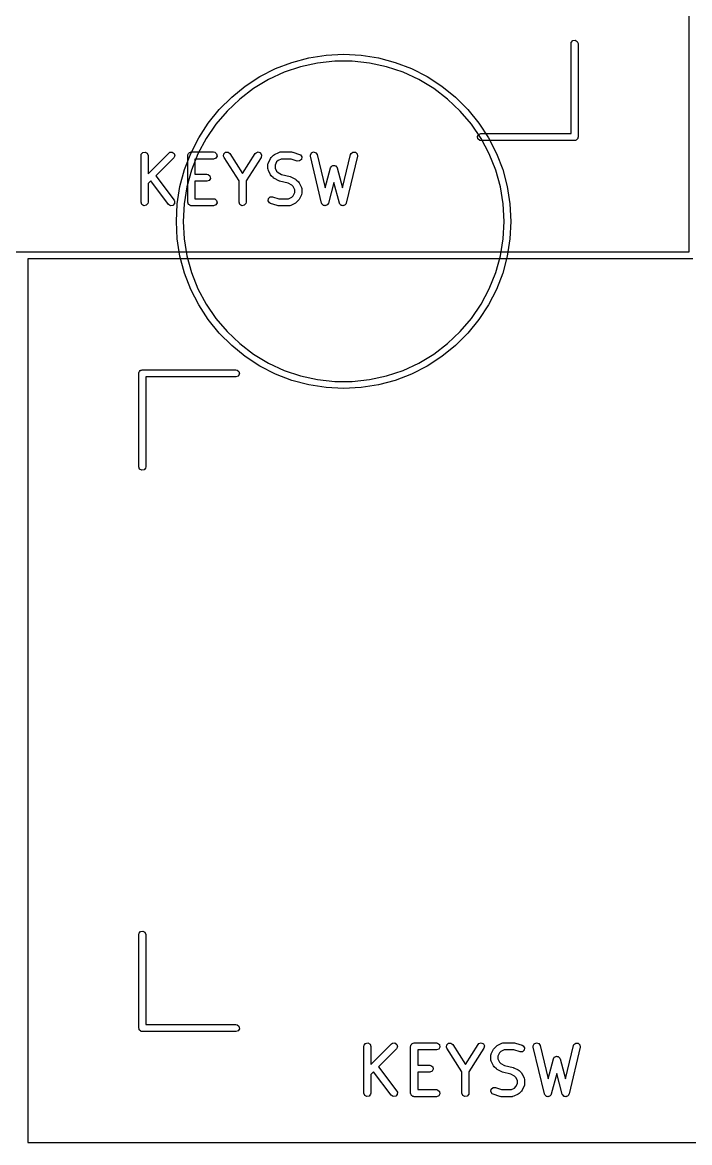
# Model space of a CAD drawing. Extents: x 382 to 810, y -162 to 0.
# Drawn here: x 591.31 to 605.56, y -121.3 to -97.35 of the extents above; entities that cross this region are included whole.
import ezdxf

# ---------------------------------------------------------------- set-up
doc = ezdxf.new("R2010")
doc.units = 0
doc.layers.add('BLACK', color=7, linetype='CONTINUOUS')

msp = doc.modelspace()

# ---------------------------------------------------------------- linework, layer by layer
at = {"layer": 'BLACK', "linetype": 'CONTINUOUS'}
for p, q in [((605.555, -102.249), (605.555, -83.3495)), ((603.068, -97.7345), (603.119, -97.7256)), ((603.119, -97.7256), (603.163, -97.7513)), ((603.03, -97.7995), (603.035, -97.7738)), ((603.03, -99.7245), (603.03, -97.7995)), ((603.035, -97.7738), (603.068, -97.7345)), ((603.163, -97.7513), (603.18, -97.7995)), ((603.18, -97.7995), (603.18, -99.7995)), ((596.716, -98.3341), (597.065, -98.2)), ((597.065, -98.2), (597.427, -98.1031)), ((597.427, -98.1031), (597.796, -98.0446)), ((597.984, -98.175), (597.615, -98.2152)), ((597.796, -98.0446), (598.17, -98.025)), ((598.356, -98.175), (597.984, -98.175)), ((598.17, -98.025), (598.544, -98.0446)), ((598.725, -98.2152), (598.356, -98.175)), ((598.544, -98.0446), (598.913, -98.1031)), ((598.913, -98.1031), (599.275, -98.2)), ((599.275, -98.2), (599.624, -98.3341)), ((596.382, -98.504), (596.716, -98.3341)), ((596.9, -98.4136), (596.563, -98.5695)), ((597.252, -98.295), (596.9, -98.4136)), ((597.615, -98.2152), (597.252, -98.295)), ((599.088, -98.295), (598.725, -98.2152)), ((599.44, -98.4136), (599.088, -98.295)), ((599.777, -98.5695), (599.44, -98.4136)), ((599.624, -98.3341), (599.957, -98.504)), ((596.069, -98.7078), (596.382, -98.504)), ((596.563, -98.5695), (596.245, -98.761)), ((600.095, -98.761), (599.777, -98.5695)), ((599.957, -98.504), (600.271, -98.7078)), ((595.778, -98.9433), (596.069, -98.7078)), ((596.245, -98.761), (595.949, -98.9858)), ((600.391, -98.9858), (600.095, -98.761)), ((600.271, -98.7078), (600.562, -98.9433)), ((595.513, -99.2079), (595.778, -98.9433)), ((595.949, -98.9858), (595.68, -99.2412)), ((600.66, -99.2412), (600.391, -98.9858)), ((600.562, -98.9433), (600.827, -99.2079)), ((595.278, -99.4987), (595.513, -99.2079)), ((595.68, -99.2412), (595.439, -99.5242)), ((600.901, -99.5242), (600.66, -99.2412)), ((600.827, -99.2079), (601.062, -99.4987)), ((595.074, -99.8125), (595.278, -99.4987)), ((595.439, -99.5242), (595.231, -99.8316)), ((601.109, -99.8316), (600.901, -99.5242)), ((601.062, -99.4987), (601.266, -99.8125)), ((594.904, -100.146), (595.074, -99.8125)), ((595.231, -99.8316), (595.057, -100.16)), ((601.032, -99.7865), (601.057, -99.742)), ((601.041, -99.837), (601.032, -99.7865)), ((601.08, -99.87), (601.041, -99.837)), ((601.057, -99.742), (601.105, -99.7245)), ((601.105, -99.8745), (601.08, -99.87)), ((601.105, -99.7245), (603.03, -99.7245)), ((603.105, -99.8745), (601.105, -99.8745)), ((601.283, -100.16), (601.109, -99.8316)), ((601.266, -99.8125), (601.436, -100.146)), ((603.124, -99.8678), (603.105, -99.8745)), ((603.143, -99.8644), (603.124, -99.8678)), ((603.147, -99.8593), (603.143, -99.8644)), ((603.154, -99.8569), (603.147, -99.8593)), ((603.163, -99.8401), (603.154, -99.8569)), ((603.176, -99.8251), (603.163, -99.8401)), ((603.178, -99.8154), (603.176, -99.8251)), ((603.179, -99.8125), (603.178, -99.8154)), ((603.18, -99.7995), (603.179, -99.8092)), ((603.179, -99.8092), (603.179, -99.8125)), ((593.878, -100.127), (593.928, -100.118)), ((593.928, -100.118), (593.972, -100.144)), ((594.455, -100.124), (594.506, -100.119)), ((594.506, -100.119), (594.548, -100.149)), ((594.878, -100.127), (594.897, -100.123)), ((594.897, -100.123), (594.915, -100.117)), ((594.915, -100.117), (595.391, -100.117)), ((595.391, -100.117), (595.417, -100.121)), ((595.417, -100.121), (595.456, -100.154)), ((595.61, -100.157), (595.648, -100.123)), ((595.648, -100.123), (595.7, -100.12)), ((595.7, -100.12), (595.74, -100.152)), ((596.298, -100.132), (596.347, -100.117)), ((596.347, -100.117), (596.394, -100.136)), ((596.786, -100.125), (596.811, -100.117)), ((596.811, -100.117), (596.816, -100.118)), ((596.816, -100.118), (596.82, -100.117)), ((596.82, -100.117), (597.058, -100.117)), ((597.058, -100.117), (597.08, -100.121)), ((597.08, -100.121), (597.082, -100.121)), ((597.082, -100.121), (597.224, -100.168)), ((597.483, -100.137), (597.53, -100.117)), ((597.53, -100.117), (597.579, -100.132)), ((598.329, -100.151), (598.37, -100.12)), ((598.37, -100.12), (598.421, -100.123)), ((598.421, -100.123), (598.458, -100.158)), ((593.84, -100.192), (593.845, -100.166)), ((593.84, -101.192), (593.84, -100.192)), ((593.845, -100.166), (593.878, -100.127)), ((593.972, -100.144), (593.99, -100.192)), ((593.99, -100.582), (594.433, -100.139)), ((593.99, -100.192), (593.99, -100.582)), ((594.539, -100.245), (594.157, -100.627)), ((594.433, -100.139), (594.455, -100.124)), ((594.561, -100.198), (594.539, -100.245)), ((594.548, -100.149), (594.561, -100.198)), ((594.77, -100.495), (594.904, -100.146)), ((594.84, -100.192), (594.842, -100.182)), ((594.84, -101.192), (594.84, -100.192)), ((594.841, -100.179), (594.843, -100.176)), ((594.842, -100.182), (594.841, -100.179)), ((594.843, -100.176), (594.845, -100.166)), ((594.845, -100.166), (594.857, -100.151)), ((594.857, -100.151), (594.867, -100.134)), ((594.867, -100.134), (594.873, -100.132)), ((594.873, -100.132), (594.878, -100.127)), ((595.057, -100.16), (594.92, -100.505)), ((595.391, -100.267), (594.99, -100.267)), ((594.99, -100.267), (594.99, -100.593)), ((595.439, -100.249), (595.391, -100.267)), ((595.465, -100.205), (595.439, -100.249)), ((595.456, -100.154), (595.465, -100.205)), ((595.604, -100.208), (595.61, -100.157)), ((595.614, -100.232), (595.604, -100.208)), ((595.935, -100.737), (595.614, -100.232)), ((595.74, -100.152), (596.01, -100.576)), ((596.01, -100.576), (596.28, -100.152)), ((596.407, -100.232), (596.085, -100.737)), ((596.28, -100.152), (596.298, -100.132)), ((596.394, -100.136), (596.418, -100.182)), ((596.418, -100.182), (596.407, -100.232)), ((596.554, -100.382), (596.559, -100.357)), ((596.559, -100.357), (596.562, -100.353)), ((596.562, -100.349), (596.61, -100.254)), ((596.562, -100.353), (596.562, -100.349)), ((596.61, -100.254), (596.623, -100.235)), ((596.623, -100.235), (596.624, -100.234)), ((596.624, -100.234), (596.672, -100.186)), ((596.672, -100.186), (596.69, -100.174)), ((596.69, -100.174), (596.691, -100.172)), ((596.691, -100.172), (596.786, -100.125)), ((596.739, -100.331), (596.704, -100.4)), ((596.769, -100.301), (596.739, -100.331)), ((596.837, -100.267), (596.769, -100.301)), ((597.046, -100.267), (596.837, -100.267)), ((597.177, -100.311), (597.046, -100.267)), ((597.228, -100.309), (597.177, -100.311)), ((597.224, -100.168), (597.247, -100.181)), ((597.267, -100.275), (597.228, -100.309)), ((597.247, -100.181), (597.274, -100.224)), ((597.274, -100.224), (597.267, -100.275)), ((597.46, -100.183), (597.483, -100.137)), ((597.461, -100.209), (597.46, -100.183)), ((597.699, -101.209), (597.461, -100.209)), ((597.579, -100.132), (597.607, -100.174)), ((597.607, -100.174), (597.776, -100.885)), ((598.149, -100.885), (598.318, -100.174)), ((598.464, -100.209), (598.226, -101.209)), ((598.318, -100.174), (598.329, -100.151)), ((598.458, -100.158), (598.464, -100.209)), ((601.42, -100.505), (601.283, -100.16)), ((601.436, -100.146), (601.57, -100.495)), ((594.673, -100.857), (594.77, -100.495)), ((594.92, -100.505), (594.82, -100.863)), ((594.99, -100.593), (595.248, -100.593)), ((595.248, -100.593), (595.274, -100.598)), ((595.274, -100.598), (595.313, -100.63)), ((596.554, -100.478), (596.554, -100.382)), ((596.556, -100.482), (596.554, -100.478)), ((596.555, -100.486), (596.556, -100.482)), ((596.562, -100.511), (596.555, -100.486)), ((596.61, -100.606), (596.562, -100.511)), ((596.704, -100.4), (596.704, -100.46)), ((596.704, -100.46), (596.739, -100.528)), ((596.739, -100.528), (596.769, -100.559)), ((596.769, -100.559), (596.846, -100.597)), ((596.846, -100.597), (597.028, -100.643)), ((597.776, -100.885), (597.89, -100.458)), ((597.89, -100.458), (597.901, -100.435)), ((597.901, -100.435), (597.907, -100.431)), ((597.907, -100.431), (597.91, -100.424)), ((597.91, -100.424), (597.927, -100.416)), ((597.927, -100.416), (597.943, -100.405)), ((597.943, -100.405), (597.95, -100.406)), ((597.95, -100.406), (597.956, -100.403)), ((597.956, -100.403), (597.975, -100.408)), ((597.975, -100.408), (597.994, -100.41)), ((597.994, -100.41), (597.999, -100.414)), ((597.999, -100.414), (598.006, -100.416)), ((598.006, -100.416), (598.017, -100.432)), ((598.017, -100.432), (598.031, -100.446)), ((598.031, -100.446), (598.031, -100.453)), ((598.031, -100.453), (598.035, -100.458)), ((598.035, -100.458), (598.149, -100.885)), ((601.52, -100.863), (601.42, -100.505)), ((601.57, -100.495), (601.667, -100.857)), ((594.05, -100.735), (593.99, -100.794)), ((593.99, -100.794), (593.99, -101.192)), ((594.426, -101.237), (594.05, -100.735)), ((594.157, -100.627), (594.546, -101.147)), ((595.248, -100.743), (594.99, -100.743)), ((594.99, -100.743), (594.99, -101.117)), ((595.297, -100.725), (595.248, -100.743)), ((595.322, -100.681), (595.297, -100.725)), ((595.313, -100.63), (595.322, -100.681)), ((595.935, -101.192), (595.935, -100.737)), ((596.085, -100.737), (596.085, -101.192)), ((596.611, -100.607), (596.61, -100.606)), ((596.624, -100.626), (596.611, -100.607)), ((596.672, -100.673), (596.624, -100.626)), ((596.673, -100.674), (596.672, -100.673)), ((596.691, -100.687), (596.673, -100.674)), ((596.786, -100.735), (596.691, -100.687)), ((596.79, -100.735), (596.786, -100.735)), ((596.802, -100.741), (596.79, -100.735)), ((596.984, -100.786), (596.802, -100.741)), ((597.061, -100.825), (596.984, -100.786)), ((597.028, -100.643), (597.04, -100.648)), ((597.04, -100.648), (597.044, -100.649)), ((597.044, -100.649), (597.139, -100.696)), ((597.091, -100.855), (597.061, -100.825)), ((597.139, -100.696), (597.157, -100.71)), ((597.157, -100.71), (597.159, -100.71)), ((597.159, -100.71), (597.206, -100.758)), ((597.206, -100.758), (597.219, -100.776)), ((597.219, -100.776), (597.22, -100.777)), ((597.22, -100.777), (597.268, -100.873)), ((597.963, -100.769), (597.845, -101.211)), ((598.081, -101.211), (597.963, -100.769)), ((594.615, -101.226), (594.673, -100.857)), ((594.82, -100.863), (594.76, -101.229)), ((596.563, -101.108), (596.602, -101.074)), ((596.602, -101.074), (596.653, -101.073)), ((596.653, -101.073), (596.784, -101.117)), ((597.061, -101.083), (597.091, -101.052)), ((597.126, -100.924), (597.091, -100.855)), ((597.091, -101.052), (597.126, -100.984)), ((597.126, -100.984), (597.126, -100.924)), ((597.268, -101.035), (597.22, -101.13)), ((597.268, -100.873), (597.275, -100.898)), ((597.271, -101.027), (597.268, -101.03)), ((597.268, -101.03), (597.268, -101.035)), ((597.276, -101.001), (597.271, -101.027)), ((597.275, -100.898), (597.274, -100.902)), ((597.274, -100.902), (597.276, -100.906)), ((597.276, -100.906), (597.276, -101.001)), ((601.58, -101.229), (601.52, -100.863)), ((601.667, -100.857), (601.725, -101.226)), ((593.858, -101.24), (593.84, -101.192)), ((593.902, -101.266), (593.858, -101.24)), ((593.953, -101.257), (593.902, -101.266)), ((593.985, -101.217), (593.953, -101.257)), ((593.99, -101.192), (593.985, -101.217)), ((594.469, -101.265), (594.426, -101.237)), ((594.52, -101.259), (594.469, -101.265)), ((594.555, -101.221), (594.52, -101.259)), ((594.546, -101.147), (594.558, -101.17)), ((594.558, -101.17), (594.555, -101.221)), ((594.595, -101.6), (594.615, -101.226)), ((594.76, -101.229), (594.74, -101.6)), ((594.847, -101.21), (594.84, -101.192)), ((594.85, -101.229), (594.847, -101.21)), ((594.855, -101.234), (594.85, -101.229)), ((594.858, -101.24), (594.855, -101.234)), ((594.874, -101.25), (594.858, -101.24)), ((594.889, -101.262), (594.874, -101.25)), ((594.899, -101.264), (594.889, -101.262)), ((594.902, -101.266), (594.899, -101.264)), ((594.905, -101.265), (594.902, -101.266)), ((594.915, -101.267), (594.905, -101.265)), ((595.391, -101.267), (594.915, -101.267)), ((594.99, -101.117), (595.391, -101.117)), ((595.391, -101.117), (595.417, -101.121)), ((595.439, -101.249), (595.391, -101.267)), ((595.417, -101.121), (595.456, -101.154)), ((595.465, -101.205), (595.439, -101.249)), ((595.456, -101.154), (595.465, -101.205)), ((595.953, -101.24), (595.935, -101.192)), ((595.997, -101.266), (595.953, -101.24)), ((596.048, -101.257), (595.997, -101.266)), ((596.081, -101.217), (596.048, -101.257)), ((596.085, -101.192), (596.081, -101.217)), ((596.556, -101.159), (596.563, -101.108)), ((596.583, -101.203), (596.556, -101.159)), ((596.606, -101.215), (596.583, -101.203)), ((596.748, -101.263), (596.606, -101.215)), ((596.75, -101.263), (596.748, -101.263)), ((596.772, -101.267), (596.75, -101.263)), ((597.01, -101.267), (596.772, -101.267)), ((596.784, -101.117), (596.993, -101.117)), ((596.993, -101.117), (597.061, -101.083)), ((597.014, -101.265), (597.01, -101.267)), ((597.019, -101.266), (597.014, -101.265)), ((597.044, -101.259), (597.019, -101.266)), ((597.139, -101.211), (597.044, -101.259)), ((597.14, -101.21), (597.139, -101.211)), ((597.159, -101.197), (597.14, -101.21)), ((597.206, -101.15), (597.159, -101.197)), ((597.207, -101.148), (597.206, -101.15)), ((597.22, -101.13), (597.207, -101.148)), ((597.704, -101.216), (597.699, -101.209)), ((597.704, -101.224), (597.704, -101.216)), ((597.717, -101.237), (597.704, -101.224)), ((597.727, -101.252), (597.717, -101.237)), ((597.735, -101.254), (597.727, -101.252)), ((597.741, -101.26), (597.735, -101.254)), ((597.759, -101.261), (597.741, -101.26)), ((597.777, -101.267), (597.759, -101.261)), ((597.784, -101.264), (597.777, -101.267)), ((597.792, -101.264), (597.784, -101.264)), ((597.807, -101.254), (597.792, -101.264)), ((597.824, -101.246), (597.807, -101.254)), ((597.827, -101.239), (597.824, -101.246)), ((597.834, -101.235), (597.827, -101.239)), ((597.845, -101.211), (597.834, -101.235)), ((598.085, -101.218), (598.081, -101.211)), ((598.086, -101.225), (598.085, -101.218)), ((598.099, -101.238), (598.086, -101.225)), ((598.11, -101.253), (598.099, -101.238)), ((598.118, -101.255), (598.11, -101.253)), ((598.123, -101.261), (598.118, -101.255)), ((598.142, -101.262), (598.123, -101.261)), ((598.16, -101.267), (598.142, -101.262)), ((598.167, -101.263), (598.16, -101.267)), ((598.175, -101.264), (598.167, -101.263)), ((598.189, -101.253), (598.175, -101.264)), ((598.206, -101.245), (598.189, -101.253)), ((598.209, -101.238), (598.206, -101.245)), ((598.216, -101.233), (598.209, -101.238)), ((598.226, -101.209), (598.216, -101.233)), ((601.6, -101.6), (601.58, -101.229)), ((601.725, -101.226), (601.745, -101.6)), ((594.615, -101.974), (594.595, -101.6)), ((594.74, -101.6), (594.76, -101.971)), ((601.58, -101.971), (601.6, -101.6)), ((601.745, -101.6), (601.725, -101.974)), ((594.673, -102.343), (594.615, -101.974)), ((594.76, -101.971), (594.82, -102.337)), ((601.52, -102.337), (601.58, -101.971)), ((601.725, -101.974), (601.667, -102.343)), ((586.655, -102.249), (591.343, -102.249)), ((591.343, -102.249), (605.555, -102.249)), ((591.418, -102.399), (591.418, -121.299)), ((605.63, -102.399), (591.418, -102.399)), ((594.77, -102.705), (594.673, -102.343)), ((594.82, -102.337), (594.92, -102.695)), ((601.42, -102.695), (601.52, -102.337)), ((601.667, -102.343), (601.57, -102.705)), ((594.904, -103.054), (594.77, -102.705)), ((594.92, -102.695), (595.057, -103.04)), ((601.283, -103.04), (601.42, -102.695)), ((601.57, -102.705), (601.436, -103.054)), ((595.074, -103.387), (594.904, -103.054)), ((595.057, -103.04), (595.231, -103.368)), ((601.109, -103.368), (601.283, -103.04)), ((601.436, -103.054), (601.266, -103.387)), ((595.278, -103.701), (595.074, -103.387)), ((595.231, -103.368), (595.439, -103.676)), ((600.901, -103.676), (601.109, -103.368)), ((601.266, -103.387), (601.062, -103.701)), ((595.513, -103.992), (595.278, -103.701)), ((595.439, -103.676), (595.68, -103.959)), ((600.66, -103.959), (600.901, -103.676)), ((601.062, -103.701), (600.827, -103.992)), ((595.778, -104.257), (595.513, -103.992)), ((595.68, -103.959), (595.949, -104.214)), ((600.391, -104.214), (600.66, -103.959)), ((600.827, -103.992), (600.562, -104.257)), ((596.069, -104.492), (595.778, -104.257)), ((595.949, -104.214), (596.245, -104.439)), ((600.095, -104.439), (600.391, -104.214)), ((600.562, -104.257), (600.271, -104.492)), ((596.382, -104.696), (596.069, -104.492)), ((596.245, -104.439), (596.563, -104.63)), ((596.563, -104.63), (596.9, -104.786)), ((599.44, -104.786), (599.777, -104.63)), ((599.777, -104.63), (600.095, -104.439)), ((600.271, -104.492), (599.957, -104.696)), ((593.793, -104.849), (593.795, -104.84)), ((593.793, -106.849), (593.793, -104.849)), ((593.794, -104.836), (593.796, -104.834)), ((593.795, -104.84), (593.794, -104.836)), ((593.796, -104.834), (593.798, -104.824)), ((593.798, -104.824), (593.81, -104.809)), ((593.81, -104.809), (593.82, -104.792)), ((593.82, -104.792), (593.826, -104.79)), ((593.826, -104.79), (593.83, -104.785)), ((593.83, -104.785), (593.85, -104.781)), ((593.85, -104.781), (593.868, -104.774)), ((593.868, -104.774), (595.868, -104.774)), ((595.868, -104.774), (595.894, -104.779)), ((595.916, -104.907), (595.868, -104.924)), ((595.894, -104.779), (595.933, -104.812)), ((595.942, -104.863), (595.916, -104.907)), ((595.933, -104.812), (595.942, -104.863)), ((596.716, -104.866), (596.382, -104.696)), ((597.065, -105), (596.716, -104.866)), ((596.9, -104.786), (597.252, -104.905)), ((597.252, -104.905), (597.615, -104.985)), ((598.725, -104.985), (599.088, -104.905)), ((599.088, -104.905), (599.44, -104.786)), ((599.624, -104.866), (599.275, -105)), ((599.957, -104.696), (599.624, -104.866)), ((595.868, -104.924), (593.943, -104.924)), ((593.943, -104.924), (593.943, -106.849)), ((597.427, -105.097), (597.065, -105)), ((597.796, -105.155), (597.427, -105.097)), ((597.615, -104.985), (597.984, -105.025)), ((597.984, -105.025), (598.356, -105.025)), ((598.356, -105.025), (598.725, -104.985)), ((598.913, -105.097), (598.544, -105.155)), ((599.275, -105), (598.913, -105.097)), ((598.17, -105.175), (597.796, -105.155)), ((598.544, -105.155), (598.17, -105.175)), ((593.811, -106.898), (593.793, -106.849)), ((593.855, -106.923), (593.811, -106.898)), ((593.905, -106.914), (593.855, -106.923)), ((593.938, -106.875), (593.905, -106.914)), ((593.943, -106.849), (593.938, -106.875)), ((593.793, -116.849), (593.798, -116.824)), ((593.793, -118.849), (593.793, -116.849)), ((593.798, -116.824), (593.83, -116.785)), ((593.83, -116.785), (593.881, -116.776)), ((593.881, -116.776), (593.925, -116.801)), ((593.925, -116.801), (593.943, -116.849)), ((593.943, -116.849), (593.943, -118.774)), ((593.943, -118.774), (595.868, -118.774)), ((595.868, -118.774), (595.894, -118.779)), ((595.894, -118.779), (595.933, -118.812)), ((593.8, -118.868), (593.793, -118.849)), ((593.803, -118.887), (593.8, -118.868)), ((593.808, -118.891), (593.803, -118.887)), ((593.811, -118.898), (593.808, -118.891)), ((593.827, -118.907), (593.811, -118.898)), ((593.842, -118.92), (593.827, -118.907)), ((593.852, -118.922), (593.842, -118.92)), ((593.855, -118.923), (593.852, -118.922)), ((593.858, -118.923), (593.855, -118.923)), ((593.868, -118.924), (593.858, -118.923)), ((595.868, -118.924), (593.868, -118.924)), ((595.916, -118.907), (595.868, -118.924)), ((595.942, -118.863), (595.916, -118.907)), ((595.933, -118.812), (595.942, -118.863)), ((598.603, -119.242), (598.607, -119.216)), ((598.603, -120.242), (598.603, -119.242)), ((598.607, -119.216), (598.64, -119.177)), ((598.64, -119.177), (598.691, -119.168)), ((598.691, -119.168), (598.735, -119.194)), ((598.735, -119.194), (598.753, -119.242)), ((598.753, -119.632), (599.196, -119.189)), ((598.753, -119.242), (598.753, -119.632)), ((599.196, -119.189), (599.217, -119.174)), ((599.217, -119.174), (599.268, -119.169)), ((599.268, -119.169), (599.31, -119.199)), ((599.324, -119.248), (599.302, -119.295)), ((599.31, -119.199), (599.324, -119.248)), ((599.603, -119.242), (599.604, -119.232)), ((599.603, -120.242), (599.603, -119.242)), ((599.604, -119.229), (599.605, -119.226)), ((599.604, -119.232), (599.604, -119.229)), ((599.605, -119.226), (599.607, -119.216)), ((599.607, -119.216), (599.62, -119.201)), ((599.62, -119.201), (599.629, -119.184)), ((599.629, -119.184), (599.636, -119.182)), ((599.636, -119.182), (599.64, -119.177)), ((599.64, -119.177), (599.659, -119.173)), ((599.659, -119.173), (599.678, -119.167)), ((599.678, -119.167), (600.154, -119.167)), ((600.154, -119.167), (600.179, -119.171)), ((600.179, -119.171), (600.219, -119.204)), ((600.228, -119.255), (600.202, -119.299)), ((600.219, -119.204), (600.228, -119.255)), ((600.366, -119.258), (600.373, -119.207)), ((600.376, -119.282), (600.366, -119.258)), ((600.373, -119.207), (600.411, -119.173)), ((600.698, -119.787), (600.376, -119.282)), ((600.411, -119.173), (600.462, -119.17)), ((600.462, -119.17), (600.503, -119.202)), ((600.503, -119.202), (600.773, -119.626)), ((600.773, -119.626), (601.043, -119.202)), ((601.169, -119.282), (600.848, -119.787)), ((601.043, -119.202), (601.06, -119.182)), ((601.06, -119.182), (601.109, -119.167)), ((601.109, -119.167), (601.157, -119.186)), ((601.157, -119.186), (601.18, -119.232)), ((601.18, -119.232), (601.169, -119.282)), ((601.372, -119.304), (601.386, -119.285)), ((601.386, -119.284), (601.434, -119.236)), ((601.386, -119.285), (601.386, -119.284)), ((601.434, -119.236), (601.452, -119.224)), ((601.452, -119.224), (601.453, -119.222)), ((601.453, -119.222), (601.549, -119.175)), ((601.549, -119.175), (601.574, -119.167)), ((601.574, -119.167), (601.578, -119.168)), ((601.578, -119.168), (601.582, -119.167)), ((601.582, -119.167), (601.82, -119.167)), ((601.82, -119.167), (601.842, -119.171)), ((601.842, -119.171), (601.844, -119.171)), ((601.844, -119.171), (601.987, -119.218)), ((601.987, -119.218), (602.01, -119.231)), ((602.01, -119.231), (602.037, -119.274)), ((602.037, -119.274), (602.029, -119.325)), ((602.222, -119.233), (602.245, -119.187)), ((602.224, -119.259), (602.222, -119.233)), ((602.462, -120.259), (602.224, -119.259)), ((602.245, -119.187), (602.292, -119.167)), ((602.292, -119.167), (602.341, -119.182)), ((602.341, -119.182), (602.37, -119.224)), ((602.37, -119.224), (602.539, -119.935)), ((602.911, -119.935), (603.081, -119.224)), ((603.227, -119.259), (602.989, -120.259)), ((603.081, -119.224), (603.091, -119.201)), ((603.091, -119.201), (603.132, -119.17)), ((603.132, -119.17), (603.183, -119.173)), ((603.183, -119.173), (603.221, -119.208)), ((603.221, -119.208), (603.227, -119.259)), ((599.302, -119.295), (598.919, -119.677)), ((600.154, -119.317), (599.753, -119.317)), ((599.753, -119.317), (599.753, -119.643)), ((600.202, -119.299), (600.154, -119.317)), ((601.317, -119.432), (601.321, -119.407)), ((601.317, -119.528), (601.317, -119.432)), ((601.321, -119.407), (601.324, -119.403)), ((601.324, -119.403), (601.325, -119.399)), ((601.325, -119.399), (601.372, -119.304)), ((601.501, -119.381), (601.467, -119.45)), ((601.467, -119.45), (601.467, -119.51)), ((601.467, -119.51), (601.501, -119.578)), ((601.531, -119.351), (601.501, -119.381)), ((601.6, -119.317), (601.531, -119.351)), ((601.808, -119.317), (601.6, -119.317)), ((601.94, -119.361), (601.808, -119.317)), ((601.991, -119.359), (601.94, -119.361)), ((602.029, -119.325), (601.991, -119.359)), ((602.539, -119.935), (602.653, -119.508)), ((602.653, -119.508), (602.664, -119.485)), ((602.664, -119.485), (602.669, -119.481)), ((602.669, -119.481), (602.672, -119.474)), ((602.672, -119.474), (602.69, -119.466)), ((602.69, -119.466), (602.706, -119.455)), ((602.706, -119.455), (602.712, -119.456)), ((602.712, -119.456), (602.719, -119.453)), ((602.719, -119.453), (602.737, -119.458)), ((602.737, -119.458), (602.757, -119.46)), ((602.757, -119.46), (602.762, -119.464)), ((602.762, -119.464), (602.768, -119.466)), ((602.768, -119.466), (602.779, -119.482)), ((602.779, -119.482), (602.793, -119.496)), ((602.793, -119.496), (602.794, -119.503)), ((602.794, -119.503), (602.798, -119.508)), ((602.798, -119.508), (602.911, -119.935)), ((598.919, -119.677), (599.309, -120.197)), ((599.753, -119.643), (600.011, -119.643)), ((600.011, -119.643), (600.037, -119.648)), ((600.037, -119.648), (600.076, -119.68)), ((600.085, -119.731), (600.059, -119.775)), ((600.076, -119.68), (600.085, -119.731)), ((601.318, -119.532), (601.317, -119.528)), ((601.317, -119.536), (601.318, -119.532)), ((601.325, -119.561), (601.317, -119.536)), ((601.372, -119.656), (601.325, -119.561)), ((601.374, -119.657), (601.372, -119.656)), ((601.386, -119.676), (601.374, -119.657)), ((601.434, -119.723), (601.386, -119.676)), ((601.435, -119.724), (601.434, -119.723)), ((601.453, -119.737), (601.435, -119.724)), ((601.549, -119.785), (601.453, -119.737)), ((601.501, -119.578), (601.531, -119.609)), ((601.531, -119.609), (601.608, -119.647)), ((601.608, -119.647), (601.791, -119.693)), ((601.791, -119.693), (601.803, -119.698)), ((601.803, -119.698), (601.806, -119.699)), ((601.806, -119.699), (601.902, -119.746)), ((601.902, -119.746), (601.92, -119.76)), ((601.92, -119.76), (601.921, -119.76)), ((601.921, -119.76), (601.969, -119.808)), ((598.812, -119.785), (598.753, -119.844)), ((598.753, -119.844), (598.753, -120.242)), ((599.189, -120.287), (598.812, -119.785)), ((600.011, -119.793), (599.753, -119.793)), ((599.753, -119.793), (599.753, -120.167)), ((600.059, -119.775), (600.011, -119.793)), ((600.698, -120.242), (600.698, -119.787)), ((600.848, -119.787), (600.848, -120.242)), ((601.552, -119.785), (601.549, -119.785)), ((601.564, -119.791), (601.552, -119.785)), ((601.747, -119.836), (601.564, -119.791)), ((601.824, -119.875), (601.747, -119.836)), ((601.854, -119.905), (601.824, -119.875)), ((601.888, -119.974), (601.854, -119.905)), ((601.888, -120.034), (601.888, -119.974)), ((601.969, -119.808), (601.982, -119.826)), ((601.982, -119.826), (601.983, -119.827)), ((601.983, -119.827), (602.03, -119.923)), ((602.03, -119.923), (602.038, -119.948)), ((602.038, -119.948), (602.037, -119.952)), ((602.037, -119.952), (602.038, -119.956)), ((602.038, -119.956), (602.038, -120.051)), ((602.725, -119.819), (602.607, -120.261)), ((602.843, -120.261), (602.725, -119.819)), ((598.62, -120.29), (598.603, -120.242)), ((598.753, -120.242), (598.748, -120.267)), ((599.309, -120.197), (599.321, -120.22)), ((599.321, -120.22), (599.318, -120.271)), ((599.609, -120.26), (599.603, -120.242)), ((599.753, -120.167), (600.154, -120.167)), ((600.154, -120.167), (600.179, -120.171)), ((600.179, -120.171), (600.219, -120.204)), ((600.219, -120.204), (600.228, -120.255)), ((600.715, -120.29), (600.698, -120.242)), ((600.848, -120.242), (600.843, -120.267)), ((601.318, -120.209), (601.326, -120.158)), ((601.345, -120.253), (601.318, -120.209)), ((601.326, -120.158), (601.364, -120.124)), ((601.364, -120.124), (601.416, -120.123)), ((601.416, -120.123), (601.547, -120.167)), ((601.547, -120.167), (601.755, -120.167)), ((601.755, -120.167), (601.824, -120.133)), ((601.824, -120.133), (601.854, -120.102)), ((601.854, -120.102), (601.888, -120.034)), ((601.969, -120.2), (601.921, -120.247)), ((601.983, -120.18), (601.969, -120.198)), ((601.969, -120.198), (601.969, -120.2)), ((602.03, -120.085), (601.983, -120.18)), ((602.031, -120.08), (602.03, -120.085)), ((602.034, -120.077), (602.031, -120.08)), ((602.038, -120.051), (602.034, -120.077)), ((598.664, -120.316), (598.62, -120.29)), ((598.715, -120.307), (598.664, -120.316)), ((598.748, -120.267), (598.715, -120.307)), ((599.232, -120.315), (599.189, -120.287)), ((599.283, -120.309), (599.232, -120.315)), ((599.318, -120.271), (599.283, -120.309)), ((599.613, -120.279), (599.609, -120.26)), ((599.618, -120.284), (599.613, -120.279)), ((599.62, -120.29), (599.618, -120.284)), ((599.637, -120.3), (599.62, -120.29)), ((599.652, -120.312), (599.637, -120.3)), ((599.662, -120.314), (599.652, -120.312)), ((599.664, -120.316), (599.662, -120.314)), ((599.668, -120.315), (599.664, -120.316)), ((599.678, -120.317), (599.668, -120.315)), ((600.154, -120.317), (599.678, -120.317)), ((600.202, -120.299), (600.154, -120.317)), ((600.228, -120.255), (600.202, -120.299)), ((600.76, -120.316), (600.715, -120.29)), ((600.81, -120.307), (600.76, -120.316)), ((600.843, -120.267), (600.81, -120.307)), ((601.368, -120.265), (601.345, -120.253)), ((601.511, -120.313), (601.368, -120.265)), ((601.513, -120.313), (601.511, -120.313)), ((601.535, -120.317), (601.513, -120.313)), ((601.773, -120.317), (601.535, -120.317)), ((601.777, -120.315), (601.773, -120.317)), ((601.781, -120.316), (601.777, -120.315)), ((601.806, -120.309), (601.781, -120.316)), ((601.902, -120.261), (601.806, -120.309)), ((601.903, -120.26), (601.902, -120.261)), ((601.921, -120.247), (601.903, -120.26)), ((602.466, -120.266), (602.462, -120.259)), ((602.467, -120.274), (602.466, -120.266)), ((602.48, -120.287), (602.467, -120.274)), ((602.49, -120.302), (602.48, -120.287)), ((602.497, -120.304), (602.49, -120.302)), ((602.503, -120.31), (602.497, -120.304)), ((602.521, -120.311), (602.503, -120.31)), ((602.539, -120.317), (602.521, -120.311)), ((602.546, -120.314), (602.539, -120.317)), ((602.554, -120.314), (602.546, -120.314)), ((602.569, -120.304), (602.554, -120.314)), ((602.586, -120.296), (602.569, -120.304)), ((602.59, -120.289), (602.586, -120.296)), ((602.596, -120.285), (602.59, -120.289)), ((602.607, -120.261), (602.596, -120.285)), ((602.848, -120.268), (602.843, -120.261)), ((602.849, -120.275), (602.848, -120.268)), ((602.862, -120.288), (602.849, -120.275)), ((602.873, -120.303), (602.862, -120.288)), ((602.88, -120.305), (602.873, -120.303)), ((602.886, -120.311), (602.88, -120.305)), ((602.904, -120.312), (602.886, -120.311)), ((602.922, -120.317), (602.904, -120.312)), ((602.929, -120.313), (602.922, -120.317)), ((602.937, -120.314), (602.929, -120.313)), ((602.952, -120.303), (602.937, -120.314)), ((602.969, -120.295), (602.952, -120.303)), ((602.972, -120.288), (602.969, -120.295)), ((602.978, -120.283), (602.972, -120.288)), ((602.989, -120.259), (602.978, -120.283)), ((591.418, -121.299), (600.868, -121.299)), ((600.868, -121.299), (610.318, -121.299))]:
    msp.add_line(p, q, dxfattribs=at)

doc.saveas('drawing.dxf')
